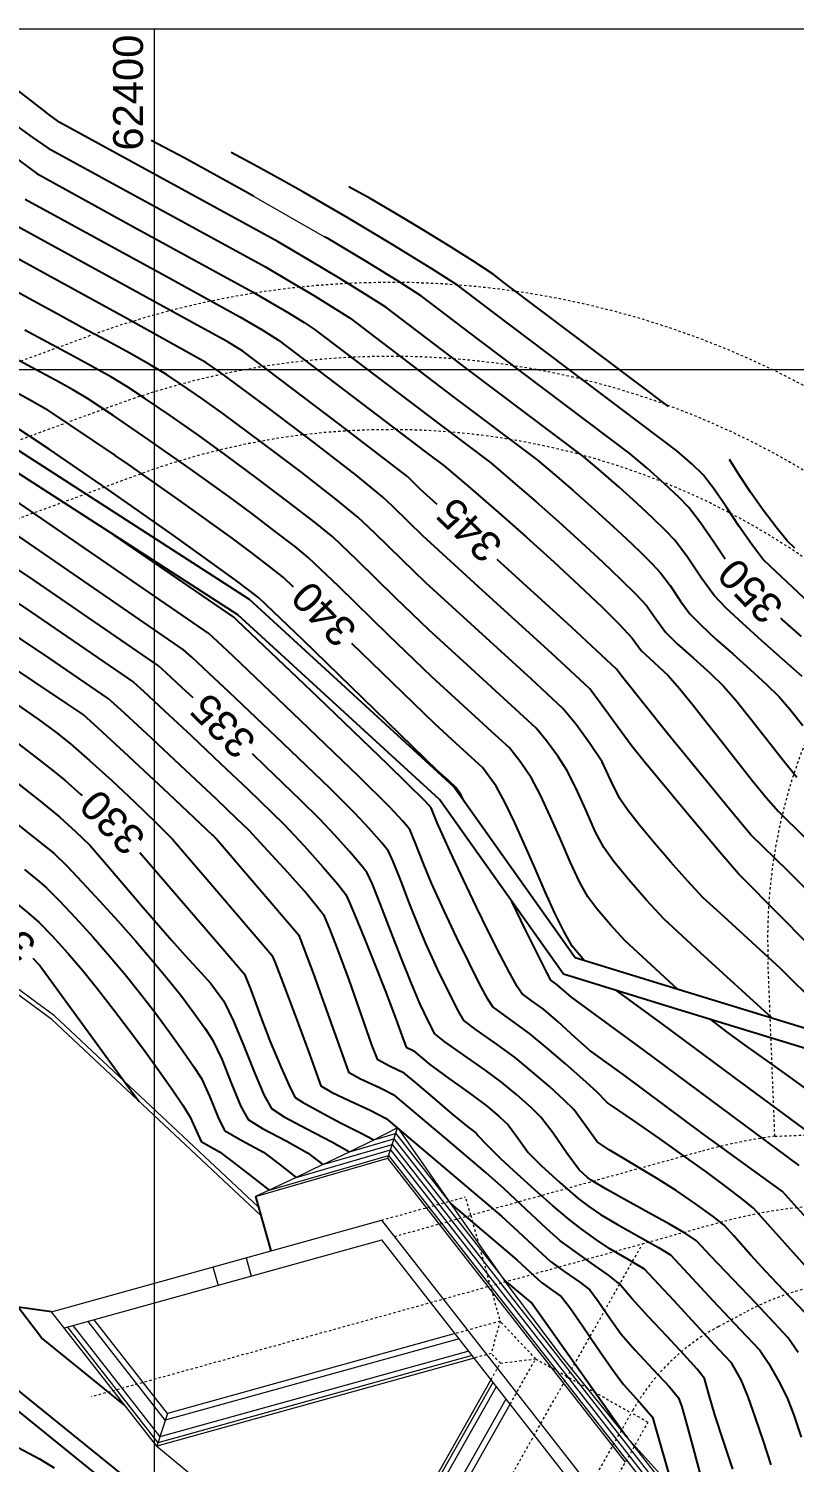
# Model space of a CAD drawing. Extents: x 62344 to 62624, y 108620 to 109406.
# Drawn here: x 62538.2 to 62570.3, y 108851.8 to 108911.8 of the extents above; entities that cross this region are included whole.
import ezdxf
from ezdxf.enums import TextEntityAlignment as Align

# ---------------------------------------------------------------- set-up
doc = ezdxf.new("R2010")
doc.units = 0
doc.header["$LTSCALE"] = 0.039369
doc.header["$MEASUREMENT"] = 0
for name, pattern in [('NASCOSTA', [9.525, 6.35, -3.175]), ('TRATTEGGIATA', [0.75, 0.5, -0.25]), ('TRATTOPUNTO2', [0.5, 0.25, -0.125, 0, -0.125])]:
    doc.linetypes.add(name, pattern=pattern)
for name, color, linetype in [('coordinate', 2, 'Continuous'), ('curve livello 1m', 2, 'Continuous'), ('curve livello 5m', 7, 'Continuous'), ('curve livello di scavo 1 m', 2, 'Continuous'), ('LIN010CO', 50, 'Continuous'), ('LIN010TR', 2, 'NASCOSTA'), ('LIN018CO', 6, 'Continuous'), ('LIN025CO', 7, 'Continuous'), ('Strade', 7, 'Continuous')]:
    doc.layers.add(name, color=color, linetype=linetype)
doc.styles.add('ARIAL', font='arial.ttf')

msp = doc.modelspace()

# ---------------------------------------------------------------- linework, layer by layer
at = {"layer": 'coordinate', "linetype": 'Continuous', "lineweight": 0}
for p, q in [((62543.49999, 108911.77057), (62543.49999, 108767.81839)), ((62487.31004, 108897.50002), (62623.7144, 108897.50002))]:
    msp.add_line(p, q, dxfattribs=at)
at = {"layer": 'curve livello 1m'}
msp.add_line((62547.74218, 108862.88604), (62548.37234, 108860.61373), dxfattribs=at)
at = {"layer": 'curve livello 1m', "flags": 128}
for points in [[(62534.59759, 108911.77057), (62535.62301, 108910.84793), (62538.99001, 108908.24926)], [(62535.55393, 108907.94515), (62538.58162, 108905.70329), (62542.6335, 108903.48141), (62547.61668, 108900.75818), (62548.35767, 108900.32518), (62549.11547, 108899.87173), (62549.76909, 108899.47103), (62550.19755, 108899.19631), (62550.19755, 108899.19631), (62555.43856, 108895.21291), (62557.58337, 108893.59765), (62558.50056, 108892.82314), (62559.465, 108891.98683), (62560.43846, 108891.12367), (62561.38276, 108890.26865), (62562.25967, 108889.45674), (62563.031, 108888.7229), (62563.65853, 108888.1021), (62564.10407, 108887.62932), (62564.10407, 108887.62932), (62564.50019, 108887.07132), (62564.89842, 108886.50958), (62564.89842, 108886.50958), (62565.3868, 108886.02755), (62566.06838, 108885.41818), (62566.7727, 108884.79051), (62567.32929, 108884.25359), (62567.32929, 108884.25359), (62567.84262, 108883.66272), (62568.44988, 108882.9077), (62569.1068, 108882.06682), (62569.76912, 108881.2184), (62570.39258, 108880.44074)], [(62570.62362, 108884.65738), (62569.78947, 108885.40111), (62568.93773, 108886.15354), (62568.13435, 108886.8725), (62567.44527, 108887.51581), (62566.93641, 108888.0413), (62566.40341, 108888.7649), (62565.81885, 108889.64577), (62565.28975, 108890.36247), (62564.91776, 108890.75119), (62564.36987, 108891.28161), (62563.69902, 108891.90528), (62562.95815, 108892.57374), (62562.20021, 108893.23854), (62561.47812, 108893.85122), (62556.56759, 108897.54936), (62553.19237, 108900.11467), (62552.44355, 108900.5948), (62551.30125, 108901.29508), (62549.97687, 108902.08757), (62548.68187, 108902.8443), (62539.97293, 108907.60361), (62539.54529, 108907.8381), (62538.99001, 108908.24926)], [(62537.58186, 108907.81034), (62538.38396, 108907.23078), (62539.06346, 108906.7707), (62539.06346, 108906.7707), (62541.30321, 108905.54251), (62548.14928, 108901.80124), (62549.16727, 108901.20637), (62550.20836, 108900.5834), (62551.10632, 108900.03292), (62551.69496, 108899.65549), (62551.69496, 108899.65549), (62556.00308, 108896.38114), (62559.53074, 108893.72443), (62560.25741, 108893.11081), (62561.0215, 108892.44823), (62561.79275, 108891.76437), (62562.54089, 108891.08697), (62563.23564, 108890.44371), (62563.84675, 108889.86231), (62564.34392, 108889.37047), (62564.69691, 108888.9959), (62564.69691, 108888.9959), (62565.08908, 108888.46468), (62565.52235, 108887.81177), (62565.91742, 108887.27544), (62565.91742, 108887.27544), (62566.37175, 108886.8117), (62566.99682, 108886.23618), (62567.71503, 108885.59853), (62568.44876, 108884.94838), (62569.12041, 108884.33538), (62569.65238, 108883.80917), (62569.65238, 108883.80917), (62570.10363, 108883.28431), (62570.6428, 108882.60598)], [(62570.94048, 108887.7129), (62569.97574, 108888.61218), (62569.29372, 108889.25696), (62568.9744, 108889.57302), (62568.50755, 108890.17594), (62567.98916, 108890.93503), (62567.45428, 108891.74492), (62566.93802, 108892.50025), (62566.47543, 108893.09562), (62566.01529, 108893.5419), (62565.37286, 108894.1048), (62557.69661, 108899.88581), (62556.18718, 108901.03304), (62555.11802, 108901.71857), (62553.48702, 108902.71843), (62551.59607, 108903.84995), (62549.74705, 108904.93043), (62548.79967, 108905.4626), (62547.67795, 108906.07561), (62546.71841, 108906.58554)], [(62565.0267, 108895.95885), (62558.26113, 108901.05403), (62557.68459, 108901.49222), (62556.83776, 108902.05017), (62555.81507, 108902.69636), (62554.70043, 108903.38), (62553.57773, 108904.05033), (62552.53087, 108904.65658), (62551.64376, 108905.14796)], [(62538.09979, 108904.63589), (62543.96378, 108901.42032), (62547.08409, 108899.71512), (62548.02258, 108899.16005), (62548.70015, 108898.73713), (62548.70015, 108898.73713), (62554.87405, 108894.04469), (62555.636, 108893.47086), (62556.74372, 108892.53547), (62557.90849, 108891.52543), (62559.08417, 108890.48297), (62560.22462, 108889.45034), (62561.2837, 108888.46977), (62562.21525, 108887.58349), (62562.97314, 108886.83374), (62563.51123, 108886.26275), (62563.51123, 108886.26275), (62563.87943, 108885.74372), (62564.42173, 108885.23783), (62565.00619, 108884.69801), (62565.00619, 108884.69801), (62565.48635, 108884.15344), (62566.04224, 108883.47635), (62566.64991, 108882.70909), (62567.28541, 108881.89403), (62567.92481, 108881.07353), (62568.54416, 108880.28996), (62569.11952, 108879.58566), (62569.62694, 108879.003), (62569.62694, 108879.003), (62569.79556, 108878.84001), (62571.30789, 108877.36442)], [(62570.93437, 108873.40343), (62568.15644, 108876.20165), (62567.94992, 108876.40365), (62567.17255, 108877.30888), (62565.71456, 108879.04785), (62564.01334, 108881.09886), (62563.49385, 108881.73906), (62562.87627, 108882.57634), (62562.17002, 108883.55424), (62561.7256, 108884.14388), (62560.1311, 108885.63022), (62557.23578, 108888.26032), (62554.74241, 108890.5498), (62554.15342, 108891.11835), (62553.4745, 108891.78095), (62553.05975, 108892.17658), (62551.94489, 108893.08071), (62550.22244, 108894.41641), (62548.21235, 108895.9387), (62546.23453, 108897.40262), (62545.65577, 108897.80447), (62542.35563, 108899.63891), (62537.13613, 108902.50108)], [(62570.78504, 108871.37025), (62570.22142, 108871.93799), (62569.71774, 108872.43196), (62567.18103, 108874.74862), (62566.47929, 108875.39415), (62565.81541, 108876.10783), (62565.1181, 108876.89136), (62564.43611, 108877.68681), (62563.81818, 108878.43625), (62563.31307, 108879.08174), (62562.96951, 108879.56535), (62562.61749, 108880.30121), (62562.24953, 108881.08099), (62561.76488, 108881.81554), (62561.15566, 108882.64408), (62560.60464, 108883.31805), (62559.29436, 108884.53945), (62556.91514, 108886.70073), (62554.86622, 108888.58209), (62553.87075, 108889.54302), (62552.72329, 108890.6629), (62552.02231, 108891.33156), (62551.09828, 108892.08093), (62549.67067, 108893.18799), (62548.00465, 108894.44971), (62546.36539, 108895.66305), (62545.48847, 108896.29042), (62544.61458, 108896.89719), (62544.00588, 108897.30133), (62543.32219, 108897.70744), (62542.47005, 108898.18586), (62541.50225, 108898.7142), (62540.47153, 108899.27006), (62539.43067, 108899.83105), (62538.43242, 108900.37477), (62537.52954, 108900.87884)], [(62569.36728, 108870.34985), (62566.36758, 108873.08935), (62564.83732, 108874.49703), (62564.10954, 108875.2888), (62563.3671, 108876.14677), (62562.72838, 108876.93024), (62562.31177, 108877.49852), (62561.96026, 108878.16983), (62561.55881, 108879.07251), (62561.14884, 108879.99867), (62560.77175, 108880.74043), (62560.39223, 108881.31564), (62559.91517, 108881.96445), (62559.48367, 108882.49222), (62558.45762, 108883.44868), (62556.5945, 108885.14113), (62554.99003, 108886.61439), (62553.58809, 108887.96769), (62551.97209, 108889.54486), (62550.98487, 108890.48655), (62550.25168, 108891.08116), (62549.11891, 108891.95958), (62547.79696, 108892.96072), (62546.49625, 108893.92347), (62545.35966, 108894.74003), (62544.16137, 108895.58117), (62543.09546, 108896.31214), (62542.35598, 108896.79819), (62541.7129, 108897.17818), (62540.90011, 108897.63107), (62539.98121, 108898.12985), (62539.0198, 108898.64755), (62538.07949, 108899.15716)], [(62565.42204, 108871.55158), (62563.19535, 108873.59991), (62562.59758, 108874.2574), (62562.02672, 108874.93584), (62561.65403, 108875.43169), (62561.30654, 108876.06241), (62560.91564, 108876.89791), (62560.50013, 108877.8438), (62560.07882, 108878.80569), (62559.6705, 108879.68917), (62559.29398, 108880.39987), (62558.84948, 108881.05242), (62558.36271, 108881.6664), (62557.62088, 108882.3579), (62556.27386, 108883.58153), (62555.11385, 108884.64669), (62553.30542, 108886.39236), (62551.22088, 108888.42681), (62549.94742, 108889.64154), (62549.40507, 108890.08138), (62548.56714, 108890.73117), (62547.58927, 108891.47173), (62546.6271, 108892.1839), (62545.00167, 108893.35166), (62543.28799, 108894.55458), (62541.76361, 108895.59994), (62540.70609, 108896.29505), (62540.12075, 108896.63867), (62539.37046, 108897.0532), (62538.53215, 108897.50599), (62537.68274, 108897.96439)], [(62556.47832, 108879.42546), (62556.33842, 108879.71874), (62556.12077, 108880.01475), (62555.7961, 108880.31389), (62555.36147, 108880.71128), (62552.74009, 108883.2417), (62549.71846, 108886.19072), (62547.87254, 108887.95151), (62547.4636, 108888.27434), (62546.88882, 108888.70475), (62544.28568, 108890.57492), (62541.54122, 108892.50139), (62539.09993, 108894.17555), (62537.4063, 108895.28877)], [(62570.30842, 108890.033), (62569.99339, 108890.33888), (62569.52685, 108890.90731), (62568.99454, 108891.61306), (62568.45434, 108892.37454), (62567.96414, 108893.11015), (62567.5818, 108893.73832)], [(62571.81529, 108858.79012), (62568.57827, 108862.39767), (62568.14171, 108862.75978), (62567.4786, 108863.27034), (62566.64125, 108863.89149), (62565.68198, 108864.58539), (62564.65313, 108865.31419), (62563.60701, 108866.04003), (62562.59595, 108866.72508), (62562.46572, 108866.80521), (62562.42685, 108866.85877), (62562.03251, 108867.25433), (62561.43544, 108867.8063), (62560.71305, 108868.44615), (62559.94273, 108869.1053), (62559.20188, 108869.71522), (62558.33754, 108870.33624), (62557.67254, 108870.8266), (62557.46374, 108871.15791), (62557.11947, 108871.79805), (62556.67545, 108872.67506), (62556.16738, 108873.71699), (62555.63096, 108874.85187), (62555.10189, 108876.00774), (62554.78271, 108876.79201), (62554.4274, 108877.70665), (62554.19494, 108878.25048), (62553.89134, 108878.61939), (62553.37943, 108879.17809), (62552.05961, 108880.47638), (62549.62366, 108882.81906), (62546.80235, 108885.5033), (62546.14095, 108886.12404), (62545.78067, 108886.45399), (62536.04546, 108893.13975)], [(62532.61471, 108891.18066), (62538.33084, 108887.36628), (62542.62435, 108884.41767), (62543.05003, 108884.03582), (62543.91799, 108883.23292), (62545.05626, 108882.16899), (62546.29287, 108881.00403), (62546.29287, 108881.00403), (62547.42781, 108879.92423), (62548.40773, 108878.98184), (62548.93866, 108878.45957), (62548.93866, 108878.45957), (62549.7689, 108877.57105), (62550.55541, 108876.69506), (62551.17743, 108875.96892), (62551.51426, 108875.52995), (62551.51426, 108875.52995), (62551.66034, 108875.22262), (62551.92722, 108874.59501), (62552.28568, 108873.71938), (62552.70649, 108872.668), (62553.16045, 108871.51312), (62553.61831, 108870.32701), (62553.61831, 108870.32701), (62553.8649, 108869.63655), (62554.04306, 108869.14812), (62554.04306, 108869.14812), (62554.33098, 108869.00255), (62555.03214, 108868.41516), (62555.8126, 108867.8421), (62556.73742, 108867.18535), (62557.44905, 108866.65878), (62557.44905, 108866.65878), (62557.95564, 108866.22953), (62558.31659, 108865.89037), (62558.31659, 108865.89037), (62558.73352, 108865.3168), (62559.15648, 108864.73288), (62559.15648, 108864.73288), (62559.69709, 108864.18889), (62560.47073, 108863.47778), (62561.2453, 108862.81289), (62561.2453, 108862.81289), (62561.69505, 108862.47174), (62562.17394, 108862.13881), (62562.17394, 108862.13881), (62562.88553, 108861.71839), (62563.78206, 108861.22308), (62564.60954, 108860.76276), (62565.114, 108860.44734), (62565.114, 108860.44734), (62565.84723, 108859.65448), (62566.87651, 108858.53543), (62566.87651, 108858.53543), (62568.02581, 108857.32959), (62568.84729, 108856.46315), (62568.84729, 108856.46315), (62569.20617, 108855.91134), (62569.6278, 108855.17167), (62569.98568, 108854.46604), (62569.98568, 108854.46604), (62570.27089, 108853.74239), (62570.58222, 108852.82217)], [(62570.73255, 108858.03957), (62569.85426, 108858.95313), (62569.09848, 108859.7486), (62568.47608, 108860.4415), (62567.7616, 108861.24645), (62567.35668, 108861.68978), (62566.90026, 108862.04811), (62566.15777, 108862.5852), (62565.35196, 108863.13992), (62564.52658, 108863.65568), (62563.48128, 108864.28009), (62562.54434, 108864.84328), (62562.04403, 108865.17537), (62561.57305, 108865.81598), (62561.05677, 108866.53597), (62560.6577, 108866.93045), (62560.04193, 108867.48953), (62559.32378, 108868.11194), (62558.6176, 108868.69641), (62557.85921, 108869.25044), (62556.96834, 108869.87422), (62556.45994, 108870.26439), (62556.23212, 108870.64838), (62555.83968, 108871.41427), (62555.35759, 108872.41098), (62554.86081, 108873.48743), (62554.55429, 108874.22137), (62554.18604, 108875.1601), (62553.81511, 108876.11747), (62553.50054, 108876.90736), (62553.30138, 108877.34363), (62553.01913, 108877.70072), (62552.49979, 108878.29144), (62551.89917, 108878.93858), (62550.84232, 108879.9782), (62548.89171, 108881.85412), (62546.63252, 108884.00355), (62545.78372, 108884.80214), (62545.07855, 108885.45831), (62544.72857, 108885.77522), (62536.80726, 108891.21526)], [(62571.55405, 108861.15057), (62569.79985, 108863.10556), (62566.40588, 108865.56064), (62563.22292, 108867.92199), (62561.73799, 108869.00524), (62561.11798, 108869.54532), (62560.40318, 108870.19685), (62559.78616, 108870.73403), (62559.27693, 108871.09991), (62558.88515, 108871.3888), (62558.68878, 108871.68743), (62558.3805, 108872.23936), (62557.98106, 108873.00278), (62557.51123, 108873.93586), (62556.99174, 108874.99675), (62556.44337, 108876.14364), (62555.88686, 108877.33468), (62555.34297, 108878.52805), (62555.0885, 108879.15732), (62554.85968, 108879.41759), (62553.2769, 108880.97457), (62550.3556, 108883.784), (62546.97217, 108887.00306), (62546.83278, 108887.13277), (62541.8373, 108890.56346)], [(62569.31887, 108851.66346), (62568.99798, 108852.64724), (62568.67372, 108853.62621), (62568.36023, 108854.51286), (62568.07163, 108855.21972), (62567.66722, 108855.9292), (62567.37538, 108856.23701), (62566.96709, 108856.66539), (62565.24979, 108858.53247), (62564.02643, 108859.85532), (62563.36482, 108860.24066), (62562.56602, 108860.69553), (62562.00545, 108861.07845), (62561.37394, 108861.53685), (62560.86093, 108861.93321), (62560.17625, 108862.50853), (62559.43873, 108863.15402), (62558.70164, 108863.82073), (62558.01825, 108864.45969), (62557.44182, 108865.02195), (62557.02563, 108865.45853), (62556.9465, 108865.56757), (62556.86477, 108865.63997), (62556.63708, 108865.80543), (62555.97466, 108866.35229), (62555.16452, 108867.04702), (62554.4202, 108867.68263), (62553.95524, 108868.05214), (62553.34442, 108868.35274), (62552.85398, 108868.60892), (62552.62703, 108869.19365), (62552.17253, 108870.4771), (62551.6526, 108871.95373), (62551.22935, 108873.11802), (62550.84385, 108874.09935), (62550.6207, 108874.6231), (62550.32262, 108875.02067), (62549.78145, 108875.66548), (62549.0731, 108876.4712), (62548.27345, 108877.3515), (62547.4584, 108878.22006), (62546.9622, 108878.70389), (62546.12305, 108879.50428), (62544.58903, 108880.9494), (62543.177, 108882.26921), (62542.1003, 108883.26521), (62541.57224, 108883.73889), (62539.09263, 108885.44179), (62531.87384, 108890.2589)], [(62567.72221, 108851.48397), (62567.33616, 108852.61286), (62566.95917, 108853.75799), (62566.71868, 108854.62082), (62566.52993, 108855.27282), (62566.23089, 108855.66139), (62565.67063, 108856.28385), (62564.95599, 108857.04676), (62564.1938, 108857.85664), (62563.49092, 108858.62006), (62562.95418, 108859.24355), (62562.93733, 108859.26732), (62562.51694, 108859.59873), (62561.82238, 108860.0864), (62561.07011, 108860.61109), (62560.47656, 108861.05353), (62559.92894, 108861.54313), (62559.06994, 108862.34128), (62558.1412, 108863.20613), (62557.38437, 108863.8958), (62555.71143, 108865.3157), (62553.5795, 108867.10172), (62552.92093, 108867.44158), (62552.13743, 108867.79849), (62551.6649, 108868.06971), (62551.04515, 108869.77946), (62550.16251, 108872.23954), (62549.77425, 108873.27497), (62549.57529, 108873.78349), (62546.08383, 108877.86035), (62545.97815, 108877.98055), (62545.95323, 108878.00452), (62544.12179, 108879.72982), (62542.43602, 108881.3055), (62541.15057, 108882.4946), (62540.52014, 108883.06012), (62539.85442, 108883.5173), (62537.15229, 108885.32044)], [(62537.13301, 108883.91569), (62538.64257, 108882.87011), (62538.64257, 108882.87011), (62539.37288, 108882.3283), (62539.99235, 108881.83869), (62539.99235, 108881.83869), (62540.78985, 108881.14236), (62541.71783, 108880.29896), (62542.67387, 108879.40434), (62543.55552, 108878.55434), (62544.26036, 108877.84483), (62544.26036, 108877.84483), (62546.1982, 108875.59094), (62548.42565, 108872.99003), (62548.54057, 108872.71299), (62548.79364, 108872.06017), (62549.147, 108871.13109), (62549.56279, 108870.02531), (62550.00315, 108868.84237), (62550.00315, 108868.84237), (62550.28083, 108868.06841), (62550.47581, 108867.53051), (62550.47581, 108867.53051), (62550.91496, 108867.25784), (62551.69068, 108866.89592), (62552.54096, 108866.50649), (62553.20376, 108866.1513), (62553.20376, 108866.1513), (62554.49203, 108865.07205), (62558.03211, 108862.06743), (62558.7378, 108861.42091), (62559.5517, 108860.66239), (62560.0922, 108860.17385), (62560.0922, 108860.17385), (62560.65006, 108859.76473), (62561.31047, 108859.30528), (62561.73162, 108858.98383), (62561.73162, 108858.98383), (62562.08714, 108858.50722), (62562.59348, 108857.76158), (62563.04485, 108857.1316), (62563.04485, 108857.1316), (62563.6316, 108856.46466), (62564.3886, 108855.65696), (62565.0738, 108854.92022), (62565.44514, 108854.46617), (62565.44514, 108854.46617), (62565.57872, 108854.08298), (62565.79196, 108853.3331), (62566.05429, 108852.36207), (62566.33516, 108851.31544)], [(62537.58763, 108880.32697), (62538.70415, 108879.45218), (62539.54477, 108878.76657), (62539.54477, 108878.76657), (62540.20173, 108878.17505), (62540.81558, 108877.57739), (62540.81558, 108877.57739), (62541.66823, 108876.5989), (62543.04008, 108874.98773), (62544.23106, 108873.60488), (62544.23106, 108873.60488), (62544.79787, 108872.97921), (62545.45936, 108872.2573), (62545.86278, 108871.80689), (62545.86278, 108871.80689), (62546.40713, 108871.06405), (62546.81363, 108870.23064), (62547.25955, 108869.15426), (62547.70287, 108868.04535), (62548.10159, 108867.11434), (62548.4137, 108866.57167), (62548.4137, 108866.57167), (62548.93665, 108866.23248), (62549.88662, 108865.73069), (62550.9362, 108865.18353), (62551.66931, 108864.75951)], [(62536.84738, 108879.18511), (62538.97143, 108877.51785), (62538.97143, 108877.51785), (62539.30742, 108877.24508), (62539.83293, 108876.72613), (62540.47968, 108876.05354), (62541.20601, 108875.27323), (62541.97022, 108874.43115), (62542.73064, 108873.57321), (62543.44557, 108872.74536), (62544.07333, 108871.99353), (62544.07333, 108871.99353), (62544.61069, 108871.31293), (62545.15906, 108870.58218), (62545.63097, 108869.92062), (62545.93897, 108869.44759), (62545.93897, 108869.44759), (62546.32227, 108868.63932), (62546.73913, 108867.61007), (62547.1286, 108866.6652), (62547.42972, 108866.11006), (62547.42972, 108866.11006), (62548.03025, 108865.74292), (62549.05064, 108865.21263), (62549.91428, 108864.72566), (62549.91428, 108864.72566), (62550.3212, 108864.41915), (62550.56027, 108864.22963)], [(62538.0682, 108876.57432), (62538.67774, 108876.07509), (62538.9944, 108875.80484), (62538.9944, 108875.80484), (62539.52724, 108875.27192), (62540.20155, 108874.55599), (62540.9384, 108873.74407), (62541.65882, 108872.92313), (62542.28388, 108872.18017), (62542.28388, 108872.18017), (62542.88638, 108871.42467), (62543.51935, 108870.6009), (62544.13855, 108869.76926), (62544.6997, 108868.99015), (62545.15854, 108868.32397), (62545.47082, 108867.83113), (62545.47082, 108867.83113), (62545.81189, 108867.08437), (62546.16836, 108866.19902), (62546.44574, 108865.64845), (62546.44574, 108865.64845), (62547.16138, 108865.23985), (62548.07059, 108864.74308), (62548.07059, 108864.74308), (62548.40309, 108864.49891), (62548.95944, 108864.06761), (62549.43392, 108863.69149)], [(62537.45803, 108875.38926), (62538.25904, 108874.72847), (62538.68138, 108874.36461), (62538.68138, 108874.36461), (62539.21686, 108873.81606), (62539.88836, 108873.07614), (62540.49444, 108872.36681), (62540.49444, 108872.36681), (62541.12716, 108871.57766), (62541.79295, 108870.72217), (62542.46538, 108869.83638), (62543.11804, 108868.95634), (62543.72451, 108868.11811), (62544.25838, 108867.35772), (62544.69324, 108866.71123), (62545.00266, 108866.21468), (62545.00266, 108866.21468), (62545.24908, 108865.64879), (62545.46176, 108865.18684), (62545.46176, 108865.18684), (62546.22691, 108864.7605), (62546.69386, 108864.4176), (62547.47518, 108863.81188), (62548.30421, 108863.15471)], [(62570.4964, 108864.19325), (62563.99446, 108869.01685), (62560.96114, 108871.22964), (62560.37043, 108871.75285), (62560.09775, 108871.95101), (62559.93463, 108872.26061), (62559.55765, 108873.01403), (62559.04321, 108874.05726), (62558.46773, 108875.2363)], [(62570.84111, 108867.35801), (62570.07842, 108867.91528), (62569.19781, 108868.53979), (62568.29392, 108869.17957), (62567.46137, 108869.78264), (62566.79477, 108870.29705)], [(62558.14777, 108859.39427), (62559.32014, 108858.41613), (62559.32343, 108858.41185), (62559.66411, 108857.93178), (62563.2262, 108852.90769), (62563.27556, 108852.85288), (62563.28529, 108852.81855)], [(62558.39689, 108859.18642), (62559.32014, 108858.41613), (62559.32343, 108858.41185), (62559.66411, 108857.93178), (62563.21718, 108852.92042)], [(62537.80018, 108852.38138), (62538.69246, 108851.90665), (62539.30615, 108851.53648)]]:
    msp.add_lwpolyline(points, dxfattribs=at)
at = {"layer": 'curve livello 5m', "linetype": 'Continuous', "lineweight": 0}
msp.add_line((62547.65292, 108904.76453), (62550.62216, 108903.06478), dxfattribs=at)
at = {"layer": 'curve livello 5m'}
for p, q in [((62539.0562, 108895.79191), (62541.86625, 108893.90402)), ((62538.49494, 108888.65491), (62535.66408, 108890.56196)), ((62553.67139, 108865.75955), (62553.68026, 108865.76213)), ((62553.68026, 108865.76213), (62553.70292, 108865.73313))]:
    msp.add_line(p, q, dxfattribs=at)
at = {"layer": 'curve livello 5m', "flags": 128}
for points in [[(62547.65292, 108904.76453), (62547.18185, 108905.02915), (62544.7752, 108906.34435), (62543.36781, 108907.09228)], [(62555.3423, 108891.85298), (62554.6186, 108892.5175), (62554.09719, 108893.02159), (62551.21904, 108895.22538), (62547.20274, 108898.27794), (62546.5515, 108898.67206), (62545.29407, 108899.35922), (62537.61796, 108903.56848), (62536.33987, 108904.51484), (62536.31221, 108904.53532)], [(62539.0562, 108895.79191), (62539.0562, 108895.79191), (62538.4071, 108896.16574), (62537.56246, 108896.62396), (62536.70066, 108897.09085), (62536.0001, 108897.4907), (62536.0001, 108897.4907), (62535.1352, 108898.03687), (62534.0209, 108898.76725), (62532.85285, 108899.55199), (62531.82665, 108900.26121), (62531.82665, 108900.26121), (62530.96543, 108900.88133), (62530.26071, 108901.40946), (62529.92391, 108901.68715), (62529.92391, 108901.68715), (62529.65664, 108902.23393), (62529.38829, 108902.78541), (62529.38829, 108902.78541), (62528.97408, 108903.20901), (62528.34275, 108903.7511), (62528.33514, 108903.75703)], [(62567.3916, 108889.56334), (62566.91624, 108890.27299), (62566.37031, 108891.0876), (62565.88259, 108891.72905), (62565.47824, 108892.14112), (62564.85716, 108892.72359), (62564.13451, 108893.37103), (62563.42549, 108893.97801), (62563.42549, 108893.97801), (62557.1321, 108898.71758), (62554.68978, 108900.57386), (62553.78079, 108901.15668), (62552.39413, 108902.00676), (62550.78647, 108902.96876), (62550.62216, 108903.06478)], [(62549.33236, 108888.39363), (62548.90998, 108888.79653), (62548.39374, 108889.21068), (62547.59669, 108889.82098), (62546.75796, 108890.44432), (62544.64367, 108891.96329), (62542.4146, 108893.52798), (62541.86625, 108893.90402)], [(62579.9627, 108864.86959), (62579.86005, 108865.04758), (62579.54786, 108865.54472), (62578.92243, 108866.27768), (62577.7711, 108867.59795), (62576.7793, 108868.74536), (62575.42036, 108870.37059), (62574.37341, 108871.65073), (62574.19375, 108871.88751), (62573.47979, 108872.7297), (62572.53632, 108873.80611), (62571.53043, 108874.92829), (62570.62922, 108875.9078), (62570.02836, 108876.51305), (62568.4722, 108878.03514), (62567.83538, 108878.79468), (62564.98906, 108882.27528), (62563.05824, 108884.68184), (62562.84657, 108884.9697), (62560.96784, 108886.72099), (62557.85613, 108889.54767)], [(62545.12858, 108883.75769), (62544.65898, 108884.19663), (62543.99976, 108884.80643), (62543.67646, 108885.09644), (62538.49494, 108888.65491)], [(62528.23331, 108887.65903), (62529.14901, 108887.36524), (62529.66992, 108887.10486), (62530.46519, 108886.66998), (62531.38758, 108886.14302), (62532.28986, 108885.60645), (62532.28986, 108885.60645), (62533.18625, 108885.0423), (62534.27603, 108884.33117), (62535.37186, 108883.59693), (62536.28641, 108882.96348), (62536.28641, 108882.96348), (62536.99076, 108882.45208), (62537.77473, 108881.86643), (62538.55473, 108881.2704), (62539.2472, 108880.72785), (62539.76856, 108880.30263), (62539.76856, 108880.30263), (62540.43124, 108879.7205), (62540.47687, 108879.67855)], [(62556.42173, 108832.59144), (62545.12036, 108847.99818), (62536.6163, 108854.8683), (62530.04081, 108863.45904), (62500.79997, 108887.03375), (62500.79997, 108887.03375), (62500.87913, 108887.13194)], [(62570.5923, 108886.32673), (62569.78858, 108887.04217), (62569.72704, 108887.09827)], [(62561.50491, 108872.76038), (62560.99629, 108873.36485), (62560.65159, 108873.97142), (62560.27043, 108874.75109), (62559.86348, 108875.6502), (62559.44145, 108876.61509), (62559.01502, 108877.59211), (62558.59487, 108878.52759), (62558.1917, 108879.36788), (62557.8162, 108880.0593), (62557.24174, 108880.84057), (62556.78414, 108881.26713), (62555.95322, 108882.02194), (62555.23766, 108882.67898), (62553.02275, 108884.81703), (62551.77635, 108886.03348)], [(62570.45226, 108856.35963), (62570.02736, 108856.99709), (62568.67624, 108858.42217), (62566.78593, 108860.40546), (62566.20157, 108861.03936), (62565.76881, 108861.32311), (62565.06368, 108861.72814), (62564.19929, 108862.2055), (62563.28878, 108862.70625), (62562.44526, 108863.18143), (62561.78185, 108863.5821), (62561.62966, 108863.69257), (62561.28733, 108864.00723), (62560.76774, 108864.69862), (62560.19606, 108865.5393), (62559.68668, 108866.21317), (62559.28954, 108866.59788), (62558.67719, 108867.14025), (62558.03332, 108867.67759), (62557.34091, 108868.19037), (62556.45876, 108868.8089), (62555.6674, 108869.36792), (62555.24734, 108869.70219), (62555.00391, 108870.15347), (62554.61973, 108870.96712), (62554.26576, 108871.80734), (62553.8413, 108872.87983), (62553.39481, 108874.03181), (62552.97476, 108875.11048), (62552.62961, 108875.96307), (62552.40782, 108876.43679), (62552.14772, 108876.77577), (62551.66738, 108877.3365), (62551.06004, 108878.01295), (62550.41891, 108878.69907), (62549.62502, 108879.48002), (62548.15976, 108880.88917), (62547.6072, 108881.41489)], [(62542.89575, 108877.29498), (62546.45122, 108873.15964), (62547.27601, 108872.19657), (62547.53519, 108871.54726), (62547.95761, 108870.40077), (62548.33437, 108869.41387), (62548.79781, 108868.32066), (62549.19163, 108867.43896), (62549.39769, 108867.03328), (62549.39769, 108867.03328), (62549.70859, 108866.84429), (62550.41229, 108866.45219), (62551.29766, 108865.97461), (62551.29766, 108865.97461), (62552.16463, 108865.53883), (62552.69741, 108865.26741)], [(62538.42282, 108872.86437), (62538.70499, 108872.55345), (62542.53952, 108867.32067), (62542.87428, 108866.8686)], [(62571.31077, 108865.28156), (62567.78786, 108867.86987), (62564.76599, 108870.11171), (62562.8532, 108871.50708)], [(62555.89466, 108862.60298), (62558.67985, 108860.23906), (62559.2402, 108859.72227), (62559.70783, 108859.29417), (62559.70783, 108859.29417), (62560.15524, 108858.97265), (62560.5259, 108858.70035), (62560.5259, 108858.70035), (62560.89092, 108858.23904), (62561.42273, 108857.47521), (62562.03299, 108856.57395), (62562.63337, 108855.70039), (62563.13552, 108855.01965), (62563.13552, 108855.01965), (62563.82122, 108854.26716), (62564.36035, 108853.65952), (62564.36035, 108853.65952), (62565.20162, 108850.69061)]]:
    msp.add_lwpolyline(points, dxfattribs=at)
at = {"layer": 'curve livello di scavo 1 m', "lineweight": 0}
for p, q in [((62551.66931, 108864.75951), (62553.53193, 108865.30227)), ((62552.69741, 108865.26741), (62553.60437, 108865.5317)), ((62553.53193, 108865.30227), (62558.20943, 108859.31535)), ((62553.6061, 108865.5322), (62555.89466, 108862.60298)), ((62549.43393, 108863.69149), (62553.38361, 108864.84241)), ((62550.56177, 108864.22846), (62553.45777, 108865.07234)), ((62553.38361, 108864.84241), (62565.20585, 108849.71064)), ((62553.45777, 108865.07234), (62565.44701, 108849.72682)), ((62547.74218, 108862.88604), (62553.27443, 108864.49812)), ((62548.30491, 108863.15417), (62553.30944, 108864.61249)), ((62563.22146, 108851.7665), (62553.27452, 108864.49815)), ((62553.30944, 108864.61249), (62564.96468, 108849.69446)), ((62563.28529, 108852.81855), (62565.68818, 108849.74299))]:
    msp.add_line(p, q, dxfattribs=at)
at = {"layer": 'LIN010CO'}
msp.add_line((62539.20345, 108858.07097), (62537.79896, 108858.25896), dxfattribs=at)
at = {"layer": 'LIN010CO', "linetype": 'Continuous', "lineweight": 0}
for p, q in [((62543.95941, 108853.52667), (62540.72743, 108857.66341)), ((62539.8675, 108857.42493), (62543.64889, 108852.58498)), ((62540.09061, 108857.48681), (62543.72945, 108852.8293)), ((62556.26194, 108856.93847), (62543.95941, 108853.52667)), ((62556.66881, 108856.4177), (62543.72945, 108852.8293)), ((62556.81135, 108856.23526), (62543.64889, 108852.58498)), ((62552.22786, 108845.48352), (62557.68108, 108855.12205)), ((62552.48441, 108845.50259), (62557.82362, 108854.93961)), ((62553.2167, 108845.557), (62558.23049, 108854.41884)), ((62544.05357, 108853.81222), (62543.6016, 108852.44159))]:
    msp.add_line(p, q, dxfattribs=at)
at = {"layer": 'LIN010CO', "flags": 128}
for points in [[(62559.32347, 108835.5509), (62556.56569, 108833.52797), (62545.60911, 108848.46465), (62537.09965, 108855.33914), (62530.52395, 108863.93014), (62501.74208, 108887.13482), (62505.20458, 108891.60597)], [(62542.24548, 108854.17734), (62538.78055, 108856.97653), (62532.20415, 108865.56847), (62505.00089, 108887.50043), (62507.04945, 108890.17728)], [(62542.24548, 108854.17734), (62538.78055, 108856.97653), (62532.20415, 108865.56847), (62525.67125, 108870.83545)]]:
    msp.add_lwpolyline(points, dxfattribs=at)
at = {"layer": 'LIN010TR', "linetype": 'TRATTOPUNTO2', "lineweight": 0, "ltscale": 5, "flags": 128}
for points in [[(62508.80759, 108883.9199), (62534.46972, 108893.3201), (62541.83136, 108896.01671, -0.44895429), (62586.14641, 108872.21763), (62598.64492, 108819.78073)], [(62586.34834, 108858.08646), (62581.39639, 108860.50368, 0.18316759), (62567.20493, 108861.81003), (62557.56862, 108859.13764), (62540.85275, 108854.50192)]]:
    msp.add_lwpolyline(points, format="xyb", dxfattribs=at)
msp.add_lwpolyline([(62552.88858, 108841.38258), (62563.9324, 108860.90248)], dxfattribs=at)
at = {"layer": 'LIN018CO', "linetype": 'Continuous', "lineweight": 0}
for p, q in [((62539.32698, 108870.45723), (62528.99653, 108878.00506)), ((62539.2144, 108870.30314), (62528.91465, 108877.82854)), ((62547.94876, 108862.10655), (62539.2144, 108870.30314)), ((62547.85064, 108862.46033), (62539.32698, 108870.45723)), ((62552.69741, 108865.26741), (62553.67139, 108865.75955)), ((62553.70292, 108865.73313), (62555.89466, 108862.60298)), ((62550.56177, 108864.22846), (62551.66931, 108864.75951)), ((62551.66931, 108864.75951), (62552.69741, 108865.26741)), ((62555.89466, 108862.60298), (62558.14777, 108859.39427)), ((62560.54064, 108856.20212), (62558.14777, 108859.39427)), ((62563.28529, 108852.81855), (62560.54064, 108856.20212)), ((62565.20162, 108850.69061), (62563.28529, 108852.81855))]:
    msp.add_line(p, q, dxfattribs=at)
at = {"layer": 'LIN018CO', "lineweight": 0}
msp.add_line((62553.27548, 108864.49692), (62553.68026, 108865.76213), dxfattribs=at)
msp.add_lwpolyline([(62623.7144, 108767.81839), (62487.31004, 108767.81839), (62487.31004, 108911.77057), (62623.7144, 108911.77057)], close=True, dxfattribs=at)
at = {"layer": 'LIN018CO', "lineweight": 0, "flags": 128}
msp.add_lwpolyline([(62550.56177, 108864.22846), (62549.43393, 108863.69149), (62548.30491, 108863.15417), (62547.74218, 108862.88604)], dxfattribs=at)
at = {"layer": 'LIN025CO', "linetype": 'TRATTEGGIATA', "lineweight": 0, "ltscale": 2}
for p, q in [((62533.41034, 108896.21216), (62540.77199, 108898.90877)), ((62569.47686, 108865.41289), (62569.18737, 108872.81189)), ((62569.47686, 108865.41291), (62573.87349, 108865.58493)), ((62566.38183, 108864.77801), (62556.74553, 108862.10563)), ((62553.01837, 108861.90219), (62556.53174, 108862.87653)), ((62556.74553, 108862.10563), (62556.53174, 108862.87653)), ((62553.55148, 108861.21984), (62556.74553, 108862.10563)), ((62556.74553, 108862.10563), (62557.97483, 108857.67293)), ((62557.97483, 108857.67293), (62556.09534, 108857.1517)), ((62557.97483, 108857.67293), (62557.59993, 108856.32367)), ((62559.46725, 108856.09713), (62557.97483, 108857.67293)), ((62567.11957, 108857.45), (62568.2466, 108858.05388)), ((62557.59993, 108856.32367), (62556.89501, 108856.12818)), ((62557.98603, 108855.916), (62557.59993, 108856.32367)), ((62557.59742, 108855.22913), (62557.98603, 108855.916)), ((62557.98603, 108855.916), (62559.46725, 108856.09713)), ((62558.39708, 108854.20561), (62559.46725, 108856.09713)), ((62559.46725, 108856.09713), (62563.47089, 108853.83198)), ((62561.72896, 108850.75313), (62563.537, 108853.94884)), ((62562.26207, 108850.07078), (62564.16718, 108853.43804)), ((62564.16718, 108853.43804), (62563.47089, 108853.83198))]:
    msp.add_line(p, q, dxfattribs=at)
at = {"layer": 'LIN025CO', "linetype": 'Continuous', "lineweight": 0}
for p, q in [((62539.20345, 108858.07097), (62553.01837, 108861.90219)), ((62553.01837, 108861.90219), (62562.26207, 108850.07078)), ((62539.73656, 108857.38862), (62553.02996, 108861.07521)), ((62561.46246, 108850.2821), (62553.02996, 108861.07521)), ((62545.9562, 108859.94366), (62546.16999, 108859.17275)), ((62547.34527, 108860.32888), (62547.55906, 108859.55798)), ((62543.6016, 108852.44159), (62539.20345, 108858.07097)), ((62544.05357, 108853.81222), (62540.98819, 108857.73573)), ((62556.09534, 108857.1517), (62544.05357, 108853.81222)), ((62556.89501, 108856.12818), (62543.6016, 108852.44159)), ((62552.07729, 108845.47233), (62557.59742, 108855.22913)), ((62553.51655, 108845.57929), (62558.39708, 108854.20561)), ((62543.6016, 108852.44159), (62552.07729, 108845.47233)), ((62543.6016, 108852.44159), (62552.07729, 108845.47233))]:
    msp.add_line(p, q, dxfattribs=at)
at = {"layer": 'LIN025CO', "linetype": 'TRATTEGGIATA', "lineweight": 0, "ltscale": 2, "flags": 128}
msp.add_lwpolyline([(62573.77613, 108887.21799, 0.28164473), (62542.37698, 108892.93118), (62535.52921, 108890.42801)], format="xyb", dxfattribs=at)
at = {"layer": 'LIN025CO', "linetype": 'TRATTEGGIATA', "lineweight": 0, "ltscale": 2}
for centre, radius, start, end in [((62553.40756, 108864.4142), 36.736, 47.9336739, 110.1180907), ((62591.3704, 108873.67983), 22.2, 142.4229862, 182.2406299), ((62572.57749, 108842.4372), 23.184, 97.6857755, 105.5), ((62573.53628, 108848.18174), 11.2, 80.5243652, 118.1832533), ((62571.37021, 108849.51702), 9, 118.1832533, 150.5)]:
    msp.add_arc(centre, radius, start, end, dxfattribs=at)
at = {"layer": 'Strade', "linetype": 'Continuous', "flags": 128}
for points in [[(62623.7144, 108838.82383), (62618.22821, 108840.507), (62610.4627, 108842.37791), (62603.56951, 108844.0259), (62599.24676, 108846.46816), (62596.68872, 108847.80157), (62593.60713, 108849.3414), (62591.56403, 108851.41037), (62590.77031, 108854.58527), (62585.94987, 108860.09878), (62579.00874, 108865.62974), (62571.80024, 108869.60888), (62565.46649, 108871.53787), (62561.11949, 108872.87932), (62556.04027, 108880.0433), (62547.48924, 108887.87584), (62535.87636, 108895.35302), (62529.29299, 108899.88214), (62522.02755, 108905.26528), (62516.97494, 108907.74043)], [(62623.7144, 108837.98702), (62618.017, 108839.735), (62610.276, 108841.6), (62603.274, 108843.274), (62598.865, 108845.765), (62596.325, 108847.089), (62593.131, 108848.685), (62590.841, 108851.004), (62590.041, 108854.204), (62585.395, 108859.518), (62578.563, 108864.962), (62571.487, 108868.868), (62565.232, 108870.773), (62560.624, 108872.195), (62555.437, 108879.511), (62546.999, 108887.24), (62535.433, 108894.687), (62528.828, 108899.231), (62521.61, 108904.579), (62516.623, 108907.022)]]:
    msp.add_lwpolyline(points, dxfattribs=at)

# ---------------------------------------------------------------- texts
at = {"layer": 'coordinate', "color": 1, "style": 'ARIAL'}
for s, rotation, p in [('62400', 90, (62543.02734, 108911.52171)), ('345', 135.5669663, (62556.0805, 108892.24974)), ('350', 134.3453426, (62567.87792, 108889.70905)), ('340', 133.9078485, (62550.03778, 108888.74548)), ('335', 134.8194002, (62545.78348, 108884.05693)), ('330', 134.3094003, (62541.17341, 108880.02909)), ('325', 140.3222087, (62536.40676, 108875.38277))]:
    msp.add_text(s, height=1.25, rotation=rotation, dxfattribs=at).set_placement(p, align=Align.RIGHT)

doc.saveas('drawing.dxf')
